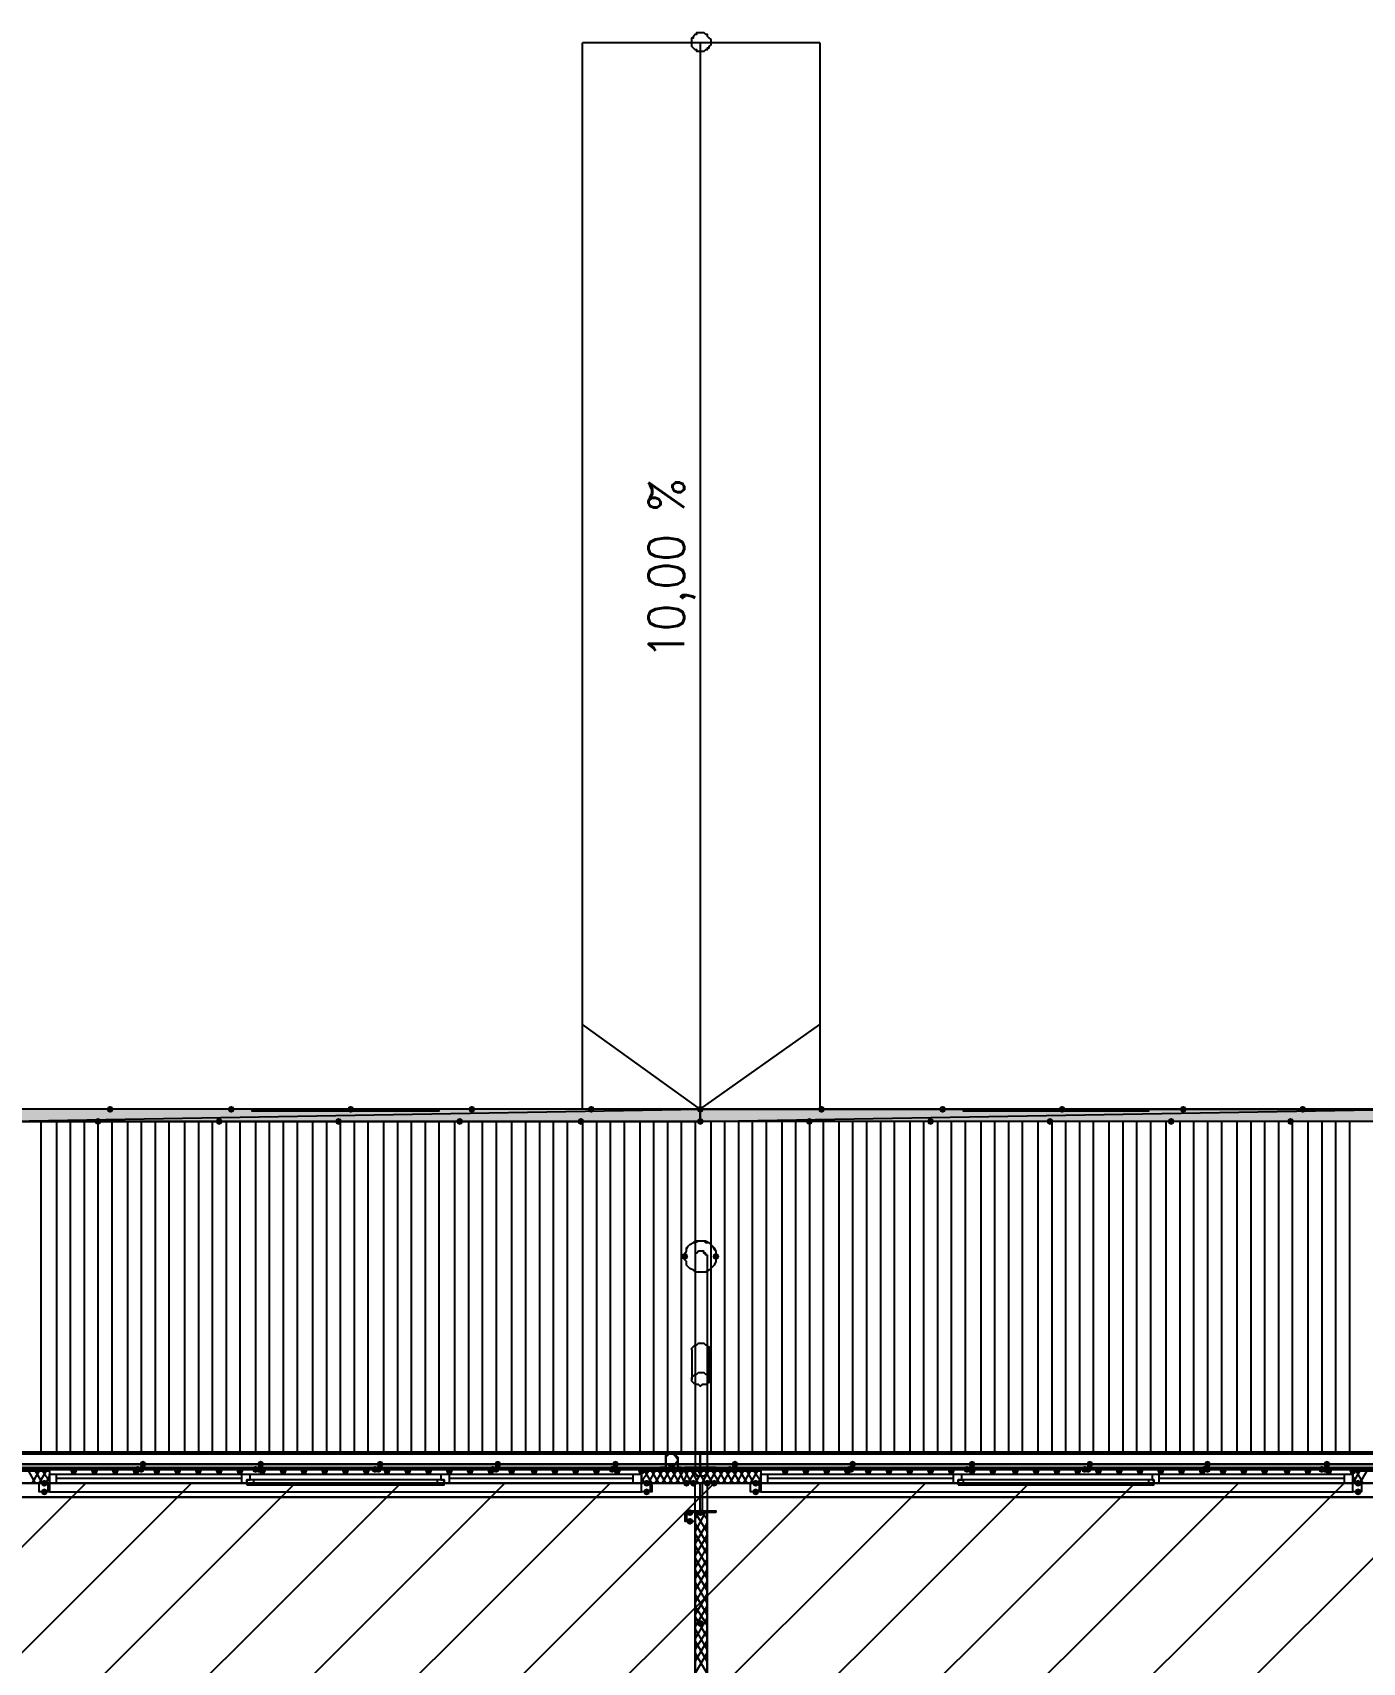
# Model space of a CAD drawing. Header units: millimetres. Extents: x 0 to 420, y 0 to 297.
# Drawn here: x 173.32 to 205.85, y 232.22 to 272.08 of the extents above; entities that cross this region are included whole.
import ezdxf

# ---------------------------------------------------------------- set-up
doc = ezdxf.new("R2010")
doc.units = ezdxf.units.MM
doc.layers.get('0').update_dxf_attribs({"linetype": 'CONTINUOUS'})
doc.styles.get("Standard").update_dxf_attribs({"font": 'STANDARD'})

msp = doc.modelspace()

# ---------------------------------------------------------------- hatches: boundary and pattern name
at = {"true_color": 0x000007}
h = msp.add_hatch(color=0, dxfattribs=at)
h.paths.add_polyline_path([(189.653333, 245.448667), (172.296667, 245.448667), (189.653333, 245.745)], flags=0)
h.paths.add_polyline_path([(172.296667, 245.448667), (189.653333, 245.745), (172.296667, 245.745)], flags=0)
at = {"true_color": 0x0000fe}
for points in [[(175.006, 245.448667), (174.981129, 245.388871), (174.921333, 245.364), (174.861538, 245.388871), (174.836667, 245.448667), (174.861537, 245.508462), (174.921333, 245.533333), (174.981129, 245.508463)], [(175.302333, 245.745), (175.277462, 245.685204), (175.217667, 245.660333), (175.157871, 245.685204), (175.133, 245.745), (175.157871, 245.804796), (175.217667, 245.829667), (175.277462, 245.804796)], [(177.969333, 245.448667), (177.944462, 245.388871), (177.884667, 245.364), (177.824871, 245.388871), (177.8, 245.448667), (177.824871, 245.508462), (177.884667, 245.533333), (177.944462, 245.508463)], [(178.265667, 245.745), (178.240796, 245.685204), (178.181, 245.660333), (178.121204, 245.685204), (178.096333, 245.745), (178.121204, 245.804796), (178.181, 245.829667), (178.240796, 245.804796)], [(180.890333, 245.448667), (180.865462, 245.388871), (180.805667, 245.364), (180.745871, 245.388871), (180.721, 245.448667), (180.745871, 245.508462), (180.805667, 245.533333), (180.865462, 245.508463)], [(181.186667, 245.745), (181.161796, 245.685204), (181.102, 245.660333), (181.042204, 245.685204), (181.017333, 245.745), (181.042204, 245.804796), (181.102, 245.829667), (181.161796, 245.804796)], [(183.853667, 245.448667), (183.828796, 245.388871), (183.769, 245.364), (183.709204, 245.388871), (183.684333, 245.448667), (183.709204, 245.508462), (183.769, 245.533333), (183.828796, 245.508463)], [(184.15, 245.745), (184.125129, 245.685204), (184.065333, 245.660333), (184.005538, 245.685204), (183.980667, 245.745), (184.005537, 245.804796), (184.065333, 245.829667), (184.125129, 245.804796)], [(186.817, 245.448667), (186.792129, 245.388871), (186.732333, 245.364), (186.672537, 245.388871), (186.647667, 245.448667), (186.672537, 245.508462), (186.732333, 245.533333), (186.792129, 245.508463)], [(187.071, 245.745), (187.046129, 245.685204), (186.986333, 245.660333), (186.926538, 245.685204), (186.901667, 245.745), (186.926537, 245.804796), (186.986333, 245.829667), (187.046129, 245.804796)], [(189.738, 245.745), (189.713129, 245.685204), (189.653333, 245.660333), (189.593538, 245.685204), (189.568667, 245.745), (189.593537, 245.804796), (189.653333, 245.829667), (189.713129, 245.804796)], [(189.738, 245.745), (189.713129, 245.685204), (189.653333, 245.660333), (189.593538, 245.685204), (189.568667, 245.745), (189.593537, 245.804796), (189.653333, 245.829667), (189.713129, 245.804796)], [(189.738, 245.448667), (189.713129, 245.388871), (189.653333, 245.364), (189.593538, 245.388871), (189.568667, 245.448667), (189.593537, 245.508462), (189.653333, 245.533333), (189.713129, 245.508463)], [(192.405, 245.448667), (192.380129, 245.388871), (192.320333, 245.364), (192.260538, 245.388871), (192.235667, 245.448667), (192.260537, 245.508462), (192.320333, 245.533333), (192.380129, 245.508463)], [(192.701333, 245.745), (192.676462, 245.685204), (192.616667, 245.660333), (192.556871, 245.685204), (192.532, 245.745), (192.556871, 245.804796), (192.616667, 245.829667), (192.676462, 245.804796)], [(195.368333, 245.448667), (195.343462, 245.388871), (195.283667, 245.364), (195.223871, 245.388871), (195.199, 245.448667), (195.223871, 245.508462), (195.283667, 245.533333), (195.343462, 245.508463)], [(195.664667, 245.745), (195.639796, 245.685204), (195.58, 245.660333), (195.520204, 245.685204), (195.495333, 245.745), (195.520204, 245.804796), (195.58, 245.829667), (195.639796, 245.804796)], [(198.289333, 245.448667), (198.264463, 245.388871), (198.204667, 245.364), (198.144871, 245.388871), (198.12, 245.448667), (198.144871, 245.508462), (198.204667, 245.533333), (198.264462, 245.508463)], [(198.585667, 245.745), (198.560796, 245.685204), (198.501, 245.660333), (198.441204, 245.685204), (198.416333, 245.745), (198.441204, 245.804796), (198.501, 245.829667), (198.560796, 245.804796)], [(201.252667, 245.448667), (201.227796, 245.388871), (201.168, 245.364), (201.108204, 245.388871), (201.083333, 245.448667), (201.108204, 245.508462), (201.168, 245.533333), (201.227796, 245.508463)], [(201.549, 245.745), (201.524129, 245.685204), (201.464333, 245.660333), (201.404538, 245.685204), (201.379667, 245.745), (201.404537, 245.804796), (201.464333, 245.829667), (201.524129, 245.804796)], [(204.173667, 245.448667), (204.148796, 245.388871), (204.089, 245.364), (204.029204, 245.388871), (204.004333, 245.448667), (204.029204, 245.508462), (204.089, 245.533333), (204.148796, 245.508463)], [(204.47, 245.745), (204.445129, 245.685204), (204.385333, 245.660333), (204.325538, 245.685204), (204.300667, 245.745), (204.325537, 245.804796), (204.385333, 245.829667), (204.445129, 245.804796)], [(176.106667, 237.066667), (176.081796, 237.006871), (176.022, 236.982), (175.962204, 237.006871), (175.937333, 237.066667), (175.962204, 237.126462), (176.022, 237.151333), (176.081796, 237.126463)], [(178.985333, 237.066667), (178.960462, 237.006871), (178.900667, 236.982), (178.840871, 237.006871), (178.816, 237.066667), (178.840871, 237.126462), (178.900667, 237.151333), (178.960462, 237.126463)], [(181.906333, 237.066667), (181.881463, 237.006871), (181.821667, 236.982), (181.761871, 237.006871), (181.737, 237.066667), (181.761871, 237.126462), (181.821667, 237.151333), (181.881462, 237.126463)], [(184.785, 237.066667), (184.760129, 237.006871), (184.700333, 236.982), (184.640537, 237.006871), (184.615667, 237.066667), (184.640537, 237.126462), (184.700333, 237.151333), (184.760129, 237.126463)], [(187.663667, 237.066667), (187.638796, 237.006871), (187.579, 236.982), (187.519204, 237.006871), (187.494333, 237.066667), (187.519204, 237.126462), (187.579, 237.151333), (187.638796, 237.126463)], [(190.584667, 237.066667), (190.559796, 237.006871), (190.5, 236.982), (190.440204, 237.006871), (190.415333, 237.066667), (190.440204, 237.126462), (190.5, 237.151333), (190.559796, 237.126463)], [(193.463333, 237.066667), (193.438462, 237.006871), (193.378667, 236.982), (193.318871, 237.006871), (193.294, 237.066667), (193.318871, 237.126462), (193.378667, 237.151333), (193.438462, 237.126463)], [(196.384333, 237.066667), (196.359463, 237.006871), (196.299667, 236.982), (196.239871, 237.006871), (196.215, 237.066667), (196.239871, 237.126462), (196.299667, 237.151333), (196.359462, 237.126463)], [(199.263, 237.066667), (199.238129, 237.006871), (199.178333, 236.982), (199.118538, 237.006871), (199.093667, 237.066667), (199.118537, 237.126462), (199.178333, 237.151333), (199.238129, 237.126463)], [(202.141667, 237.066667), (202.116796, 237.006871), (202.057, 236.982), (201.997204, 237.006871), (201.972333, 237.066667), (201.997204, 237.126462), (202.057, 237.151333), (202.116796, 237.126463)], [(205.062667, 237.066667), (205.037796, 237.006871), (204.978, 236.982), (204.918204, 237.006871), (204.893333, 237.066667), (204.918204, 237.126462), (204.978, 237.151333), (205.037796, 237.126463)], [(175.979667, 236.939667), (175.954796, 236.879871), (175.895, 236.855), (175.835204, 236.879871), (175.810333, 236.939667), (175.835204, 236.999462), (175.895, 237.024333), (175.954796, 236.999463)], [(176.064333, 236.939667), (176.039463, 236.879871), (175.979667, 236.855), (175.919871, 236.879871), (175.895, 236.939667), (175.919871, 236.999462), (175.979667, 237.024333), (176.039462, 236.999463)], [(176.064333, 236.939667), (176.039463, 236.879871), (175.979667, 236.855), (175.919871, 236.879871), (175.895, 236.939667), (175.919871, 236.999462), (175.979667, 237.024333), (176.039462, 236.999463)], [(178.858333, 236.939667), (178.833463, 236.879871), (178.773667, 236.855), (178.713871, 236.879871), (178.689, 236.939667), (178.713871, 236.999462), (178.773667, 237.024333), (178.833462, 236.999463)], [(178.943, 236.939667), (178.918129, 236.879871), (178.858333, 236.855), (178.798538, 236.879871), (178.773667, 236.939667), (178.798537, 236.999462), (178.858333, 237.024333), (178.918129, 236.999463)], [(178.943, 236.939667), (178.918129, 236.879871), (178.858333, 236.855), (178.798538, 236.879871), (178.773667, 236.939667), (178.798537, 236.999462), (178.858333, 237.024333), (178.918129, 236.999463)], [(181.779333, 236.939667), (181.754462, 236.879871), (181.694667, 236.855), (181.634871, 236.879871), (181.61, 236.939667), (181.634871, 236.999462), (181.694667, 237.024333), (181.754462, 236.999463)], [(181.864, 236.939667), (181.839129, 236.879871), (181.779333, 236.855), (181.719538, 236.879871), (181.694667, 236.939667), (181.719537, 236.999462), (181.779333, 237.024333), (181.839129, 236.999463)], [(181.864, 236.939667), (181.839129, 236.879871), (181.779333, 236.855), (181.719538, 236.879871), (181.694667, 236.939667), (181.719537, 236.999462), (181.779333, 237.024333), (181.839129, 236.999463)], [(184.658, 236.939667), (184.633129, 236.879871), (184.573333, 236.855), (184.513537, 236.879871), (184.488667, 236.939667), (184.513537, 236.999462), (184.573333, 237.024333), (184.633129, 236.999463)], [(184.742667, 236.939667), (184.717796, 236.879871), (184.658, 236.855), (184.598204, 236.879871), (184.573333, 236.939667), (184.598204, 236.999462), (184.658, 237.024333), (184.717796, 236.999463)], [(184.742667, 236.939667), (184.717796, 236.879871), (184.658, 236.855), (184.598204, 236.879871), (184.573333, 236.939667), (184.598204, 236.999462), (184.658, 237.024333), (184.717796, 236.999463)], [(187.579, 236.939667), (187.554129, 236.879871), (187.494333, 236.855), (187.434538, 236.879871), (187.409667, 236.939667), (187.434537, 236.999462), (187.494333, 237.024333), (187.554129, 236.999463)], [(187.663667, 236.939667), (187.638796, 236.879871), (187.579, 236.855), (187.519204, 236.879871), (187.494333, 236.939667), (187.519204, 236.999462), (187.579, 237.024333), (187.638796, 236.999463)], [(187.663667, 236.939667), (187.638796, 236.879871), (187.579, 236.855), (187.519204, 236.879871), (187.494333, 236.939667), (187.519204, 236.999462), (187.579, 237.024333), (187.638796, 236.999463)], [(190.457667, 236.939667), (190.432796, 236.879871), (190.373, 236.855), (190.313204, 236.879871), (190.288333, 236.939667), (190.313204, 236.999462), (190.373, 237.024333), (190.432796, 236.999463)], [(190.542333, 236.939667), (190.517462, 236.879871), (190.457667, 236.855), (190.397871, 236.879871), (190.373, 236.939667), (190.397871, 236.999462), (190.457667, 237.024333), (190.517462, 236.999463)], [(190.542333, 236.939667), (190.517462, 236.879871), (190.457667, 236.855), (190.397871, 236.879871), (190.373, 236.939667), (190.397871, 236.999462), (190.457667, 237.024333), (190.517462, 236.999463)], [(193.378667, 236.939667), (193.353796, 236.879871), (193.294, 236.855), (193.234204, 236.879871), (193.209333, 236.939667), (193.234204, 236.999462), (193.294, 237.024333), (193.353796, 236.999463)], [(193.421, 236.939667), (193.396129, 236.879871), (193.336333, 236.855), (193.276538, 236.879871), (193.251667, 236.939667), (193.276537, 236.999462), (193.336333, 237.024333), (193.396129, 236.999463)], [(193.421, 236.939667), (193.396129, 236.879871), (193.336333, 236.855), (193.276538, 236.879871), (193.251667, 236.939667), (193.276537, 236.999462), (193.336333, 237.024333), (193.396129, 236.999463)], [(196.257333, 236.939667), (196.232463, 236.879871), (196.172667, 236.855), (196.112871, 236.879871), (196.088, 236.939667), (196.112871, 236.999462), (196.172667, 237.024333), (196.232462, 236.999463)], [(196.342, 236.939667), (196.317129, 236.879871), (196.257333, 236.855), (196.197538, 236.879871), (196.172667, 236.939667), (196.197537, 236.999462), (196.257333, 237.024333), (196.317129, 236.999463)], [(196.342, 236.939667), (196.317129, 236.879871), (196.257333, 236.855), (196.197538, 236.879871), (196.172667, 236.939667), (196.197537, 236.999462), (196.257333, 237.024333), (196.317129, 236.999463)], [(199.136, 236.939667), (199.111129, 236.879871), (199.051333, 236.855), (198.991538, 236.879871), (198.966667, 236.939667), (198.991537, 236.999462), (199.051333, 237.024333), (199.111129, 236.999463)], [(199.220667, 236.939667), (199.195796, 236.879871), (199.136, 236.855), (199.076204, 236.879871), (199.051333, 236.939667), (199.076204, 236.999462), (199.136, 237.024333), (199.195796, 236.999463)], [(199.220667, 236.939667), (199.195796, 236.879871), (199.136, 236.855), (199.076204, 236.879871), (199.051333, 236.939667), (199.076204, 236.999462), (199.136, 237.024333), (199.195796, 236.999463)], [(202.057, 236.939667), (202.032129, 236.879871), (201.972333, 236.855), (201.912537, 236.879871), (201.887667, 236.939667), (201.912537, 236.999462), (201.972333, 237.024333), (202.032129, 236.999463)], [(202.141667, 236.939667), (202.116796, 236.879871), (202.057, 236.855), (201.997204, 236.879871), (201.972333, 236.939667), (201.997204, 236.999462), (202.057, 237.024333), (202.116796, 236.999463)], [(202.141667, 236.939667), (202.116796, 236.879871), (202.057, 236.855), (201.997204, 236.879871), (201.972333, 236.939667), (201.997204, 236.999462), (202.057, 237.024333), (202.116796, 236.999463)], [(204.935667, 236.939667), (204.910796, 236.879871), (204.851, 236.855), (204.791204, 236.879871), (204.766333, 236.939667), (204.791204, 236.999462), (204.851, 237.024333), (204.910796, 236.999463)], [(205.020333, 236.939667), (204.995462, 236.879871), (204.935667, 236.855), (204.875871, 236.879871), (204.851, 236.939667), (204.875871, 236.999462), (204.935667, 237.024333), (204.995462, 236.999463)], [(205.020333, 236.939667), (204.995462, 236.879871), (204.935667, 236.855), (204.875871, 236.879871), (204.851, 236.939667), (204.875871, 236.999462), (204.935667, 237.024333), (204.995462, 236.999463)]]:
    msp.add_hatch(color=0, dxfattribs=at).paths.add_polyline_path(points, flags=0)
at = {"true_color": 0x000007}
h = msp.add_hatch(color=0, dxfattribs=at)
h.paths.add_polyline_path([(207.052333, 245.448667), (189.653333, 245.448667), (207.052333, 245.745)], flags=0)
h.paths.add_polyline_path([(189.653333, 245.448667), (207.052333, 245.745), (189.653333, 245.745)], flags=0)
for points in [[(189.357, 242.146667), (189.332129, 242.086871), (189.272333, 242.062), (189.212538, 242.086871), (189.187667, 242.146667), (189.212537, 242.206462), (189.272333, 242.231333), (189.332129, 242.206463)], [(190.119, 242.146667), (190.094129, 242.086871), (190.034333, 242.062), (189.974538, 242.086871), (189.949667, 242.146667), (189.974537, 242.206462), (190.034333, 242.231333), (190.094129, 242.206463)], [(174.413333, 236.897333), (174.388463, 236.837537), (174.328667, 236.812667), (174.268871, 236.837537), (174.244, 236.897333), (174.268871, 236.957129), (174.328667, 236.982), (174.388462, 236.957129)], [(174.921333, 236.897333), (174.896462, 236.837537), (174.836667, 236.812667), (174.776871, 236.837537), (174.752, 236.897333), (174.776871, 236.957129), (174.836667, 236.982), (174.896462, 236.957129)], [(175.429333, 236.897333), (175.404462, 236.837537), (175.344667, 236.812667), (175.284871, 236.837537), (175.26, 236.897333), (175.284871, 236.957129), (175.344667, 236.982), (175.404462, 236.957129)], [(175.937333, 236.897333), (175.912463, 236.837537), (175.852667, 236.812667), (175.792871, 236.837537), (175.768, 236.897333), (175.792871, 236.957129), (175.852667, 236.982), (175.912462, 236.957129)], [(176.445333, 236.897333), (176.420462, 236.837537), (176.360667, 236.812667), (176.300871, 236.837537), (176.276, 236.897333), (176.300871, 236.957129), (176.360667, 236.982), (176.420462, 236.957129)], [(176.953333, 236.897333), (176.928462, 236.837537), (176.868667, 236.812667), (176.808871, 236.837537), (176.784, 236.897333), (176.808871, 236.957129), (176.868667, 236.982), (176.928462, 236.957129)], [(177.461333, 236.897333), (177.436462, 236.837537), (177.376667, 236.812667), (177.316871, 236.837537), (177.292, 236.897333), (177.316871, 236.957129), (177.376667, 236.982), (177.436462, 236.957129)], [(177.969333, 236.897333), (177.944462, 236.837537), (177.884667, 236.812667), (177.824871, 236.837537), (177.8, 236.897333), (177.824871, 236.957129), (177.884667, 236.982), (177.944462, 236.957129)], [(178.477333, 236.897333), (178.452463, 236.837537), (178.392667, 236.812667), (178.332871, 236.837537), (178.308, 236.897333), (178.332871, 236.957129), (178.392667, 236.982), (178.452462, 236.957129)], [(179.027667, 236.897333), (179.002796, 236.837537), (178.943, 236.812667), (178.883204, 236.837537), (178.858333, 236.897333), (178.883204, 236.957129), (178.943, 236.982), (179.002796, 236.957129)], [(179.535667, 236.897333), (179.510796, 236.837537), (179.451, 236.812667), (179.391204, 236.837537), (179.366333, 236.897333), (179.391204, 236.957129), (179.451, 236.982), (179.510796, 236.957129)], [(180.043667, 236.897333), (180.018796, 236.837537), (179.959, 236.812667), (179.899204, 236.837537), (179.874333, 236.897333), (179.899204, 236.957129), (179.959, 236.982), (180.018796, 236.957129)], [(180.551667, 236.897333), (180.526796, 236.837537), (180.467, 236.812667), (180.407204, 236.837537), (180.382333, 236.897333), (180.407204, 236.957129), (180.467, 236.982), (180.526796, 236.957129)], [(181.059667, 236.897333), (181.034796, 236.837537), (180.975, 236.812667), (180.915204, 236.837537), (180.890333, 236.897333), (180.915204, 236.957129), (180.975, 236.982), (181.034796, 236.957129)], [(181.567667, 236.897333), (181.542796, 236.837537), (181.483, 236.812667), (181.423204, 236.837537), (181.398333, 236.897333), (181.423204, 236.957129), (181.483, 236.982), (181.542796, 236.957129)], [(182.075667, 236.897333), (182.050796, 236.837537), (181.991, 236.812667), (181.931204, 236.837537), (181.906333, 236.897333), (181.931204, 236.957129), (181.991, 236.982), (182.050796, 236.957129)], [(182.583667, 236.897333), (182.558796, 236.837537), (182.499, 236.812667), (182.439204, 236.837537), (182.414333, 236.897333), (182.439204, 236.957129), (182.499, 236.982), (182.558796, 236.957129)], [(183.091667, 236.897333), (183.066796, 236.837537), (183.007, 236.812667), (182.947204, 236.837537), (182.922333, 236.897333), (182.947204, 236.957129), (183.007, 236.982), (183.066796, 236.957129)], [(183.599667, 236.897333), (183.574796, 236.837537), (183.515, 236.812667), (183.455204, 236.837537), (183.430333, 236.897333), (183.455204, 236.957129), (183.515, 236.982), (183.574796, 236.957129)], [(184.107667, 236.897333), (184.082796, 236.837537), (184.023, 236.812667), (183.963204, 236.837537), (183.938333, 236.897333), (183.963204, 236.957129), (184.023, 236.982), (184.082796, 236.957129)], [(184.615667, 236.897333), (184.590796, 236.837537), (184.531, 236.812667), (184.471204, 236.837537), (184.446333, 236.897333), (184.471204, 236.957129), (184.531, 236.982), (184.590796, 236.957129)], [(185.123667, 236.897333), (185.098796, 236.837537), (185.039, 236.812667), (184.979204, 236.837537), (184.954333, 236.897333), (184.979204, 236.957129), (185.039, 236.982), (185.098796, 236.957129)], [(185.674, 236.897333), (185.649129, 236.837537), (185.589333, 236.812667), (185.529538, 236.837537), (185.504667, 236.897333), (185.529537, 236.957129), (185.589333, 236.982), (185.649129, 236.957129)], [(186.182, 236.897333), (186.157129, 236.837537), (186.097333, 236.812667), (186.037537, 236.837537), (186.012667, 236.897333), (186.037537, 236.957129), (186.097333, 236.982), (186.157129, 236.957129)], [(186.69, 236.897333), (186.665129, 236.837537), (186.605333, 236.812667), (186.545538, 236.837537), (186.520667, 236.897333), (186.545537, 236.957129), (186.605333, 236.982), (186.665129, 236.957129)], [(187.198, 236.897333), (187.173129, 236.837537), (187.113333, 236.812667), (187.053538, 236.837537), (187.028667, 236.897333), (187.053537, 236.957129), (187.113333, 236.982), (187.173129, 236.957129)], [(187.706, 236.897333), (187.681129, 236.837537), (187.621333, 236.812667), (187.561538, 236.837537), (187.536667, 236.897333), (187.561537, 236.957129), (187.621333, 236.982), (187.681129, 236.957129)], [(188.298667, 236.897333), (188.273796, 236.837537), (188.214, 236.812667), (188.154204, 236.837537), (188.129333, 236.897333), (188.154204, 236.957129), (188.214, 236.982), (188.273796, 236.957129)], [(191.812333, 236.897333), (191.787463, 236.837537), (191.727667, 236.812667), (191.667871, 236.837537), (191.643, 236.897333), (191.667871, 236.957129), (191.727667, 236.982), (191.787462, 236.957129)], [(192.320333, 236.897333), (192.295462, 236.837537), (192.235667, 236.812667), (192.175871, 236.837537), (192.151, 236.897333), (192.175871, 236.957129), (192.235667, 236.982), (192.295462, 236.957129)], [(192.828333, 236.897333), (192.803462, 236.837537), (192.743667, 236.812667), (192.683871, 236.837537), (192.659, 236.897333), (192.683871, 236.957129), (192.743667, 236.982), (192.803462, 236.957129)], [(193.336333, 236.897333), (193.311462, 236.837537), (193.251667, 236.812667), (193.191871, 236.837537), (193.167, 236.897333), (193.191871, 236.957129), (193.251667, 236.982), (193.311462, 236.957129)], [(193.844333, 236.897333), (193.819462, 236.837537), (193.759667, 236.812667), (193.699871, 236.837537), (193.675, 236.897333), (193.699871, 236.957129), (193.759667, 236.982), (193.819462, 236.957129)], [(194.352333, 236.897333), (194.327462, 236.837537), (194.267667, 236.812667), (194.207871, 236.837537), (194.183, 236.897333), (194.207871, 236.957129), (194.267667, 236.982), (194.327462, 236.957129)], [(194.860333, 236.897333), (194.835462, 236.837537), (194.775667, 236.812667), (194.715871, 236.837537), (194.691, 236.897333), (194.715871, 236.957129), (194.775667, 236.982), (194.835462, 236.957129)], [(195.368333, 236.897333), (195.343462, 236.837537), (195.283667, 236.812667), (195.223871, 236.837537), (195.199, 236.897333), (195.223871, 236.957129), (195.283667, 236.982), (195.343462, 236.957129)], [(195.876333, 236.897333), (195.851462, 236.837537), (195.791667, 236.812667), (195.731871, 236.837537), (195.707, 236.897333), (195.731871, 236.957129), (195.791667, 236.982), (195.851462, 236.957129)], [(196.384333, 236.897333), (196.359463, 236.837537), (196.299667, 236.812667), (196.239871, 236.837537), (196.215, 236.897333), (196.239871, 236.957129), (196.299667, 236.982), (196.359462, 236.957129)], [(196.892333, 236.897333), (196.867462, 236.837537), (196.807667, 236.812667), (196.747871, 236.837537), (196.723, 236.897333), (196.747871, 236.957129), (196.807667, 236.982), (196.867462, 236.957129)], [(197.442667, 236.897333), (197.417796, 236.837537), (197.358, 236.812667), (197.298204, 236.837537), (197.273333, 236.897333), (197.298204, 236.957129), (197.358, 236.982), (197.417796, 236.957129)], [(197.950667, 236.897333), (197.925796, 236.837537), (197.866, 236.812667), (197.806204, 236.837537), (197.781333, 236.897333), (197.806204, 236.957129), (197.866, 236.982), (197.925796, 236.957129)], [(198.458667, 236.897333), (198.433796, 236.837537), (198.374, 236.812667), (198.314204, 236.837537), (198.289333, 236.897333), (198.314204, 236.957129), (198.374, 236.982), (198.433796, 236.957129)], [(198.966667, 236.897333), (198.941796, 236.837537), (198.882, 236.812667), (198.822204, 236.837537), (198.797333, 236.897333), (198.822204, 236.957129), (198.882, 236.982), (198.941796, 236.957129)], [(199.474667, 236.897333), (199.449796, 236.837537), (199.39, 236.812667), (199.330204, 236.837537), (199.305333, 236.897333), (199.330204, 236.957129), (199.39, 236.982), (199.449796, 236.957129)], [(199.982667, 236.897333), (199.957796, 236.837537), (199.898, 236.812667), (199.838204, 236.837537), (199.813333, 236.897333), (199.838204, 236.957129), (199.898, 236.982), (199.957796, 236.957129)], [(200.490667, 236.897333), (200.465796, 236.837537), (200.406, 236.812667), (200.346204, 236.837537), (200.321333, 236.897333), (200.346204, 236.957129), (200.406, 236.982), (200.465796, 236.957129)], [(200.998667, 236.897333), (200.973796, 236.837537), (200.914, 236.812667), (200.854204, 236.837537), (200.829333, 236.897333), (200.854204, 236.957129), (200.914, 236.982), (200.973796, 236.957129)], [(201.506667, 236.897333), (201.481796, 236.837537), (201.422, 236.812667), (201.362204, 236.837537), (201.337333, 236.897333), (201.362204, 236.957129), (201.422, 236.982), (201.481796, 236.957129)], [(202.014667, 236.897333), (201.989796, 236.837537), (201.93, 236.812667), (201.870204, 236.837537), (201.845333, 236.897333), (201.870204, 236.957129), (201.93, 236.982), (201.989796, 236.957129)], [(202.522667, 236.897333), (202.497796, 236.837537), (202.438, 236.812667), (202.378204, 236.837537), (202.353333, 236.897333), (202.378204, 236.957129), (202.438, 236.982), (202.497796, 236.957129)], [(203.030667, 236.897333), (203.005796, 236.837537), (202.946, 236.812667), (202.886204, 236.837537), (202.861333, 236.897333), (202.886204, 236.957129), (202.946, 236.982), (203.005796, 236.957129)], [(203.538667, 236.897333), (203.513796, 236.837537), (203.454, 236.812667), (203.394204, 236.837537), (203.369333, 236.897333), (203.394204, 236.957129), (203.454, 236.982), (203.513796, 236.957129)], [(204.089, 236.897333), (204.064129, 236.837537), (204.004333, 236.812667), (203.944538, 236.837537), (203.919667, 236.897333), (203.944537, 236.957129), (204.004333, 236.982), (204.064129, 236.957129)], [(204.597, 236.897333), (204.572129, 236.837537), (204.512333, 236.812667), (204.452538, 236.837537), (204.427667, 236.897333), (204.452537, 236.957129), (204.512333, 236.982), (204.572129, 236.957129)], [(205.105, 236.897333), (205.080129, 236.837537), (205.020333, 236.812667), (204.960538, 236.837537), (204.935667, 236.897333), (204.960537, 236.957129), (205.020333, 236.982), (205.080129, 236.957129)], [(205.697667, 236.897333), (205.672796, 236.837537), (205.613, 236.812667), (205.553204, 236.837537), (205.528333, 236.897333), (205.553204, 236.957129), (205.613, 236.982), (205.672796, 236.957129)], [(205.697667, 236.897333), (205.672796, 236.837537), (205.613, 236.812667), (205.553204, 236.837537), (205.528333, 236.897333), (205.553204, 236.957129), (205.613, 236.982), (205.672796, 236.957129)], [(173.693667, 236.601), (173.668796, 236.541204), (173.609, 236.516333), (173.549204, 236.541204), (173.524333, 236.601), (173.549204, 236.660796), (173.609, 236.685667), (173.668796, 236.660796)], [(173.693667, 236.389333), (173.668796, 236.329537), (173.609, 236.304667), (173.549204, 236.329537), (173.524333, 236.389333), (173.549204, 236.449129), (173.609, 236.474), (173.668796, 236.449129)], [(188.425667, 236.601), (188.400796, 236.541204), (188.341, 236.516333), (188.281204, 236.541204), (188.256333, 236.601), (188.281204, 236.660796), (188.341, 236.685667), (188.400796, 236.660796)], [(188.425667, 236.389333), (188.400796, 236.329537), (188.341, 236.304667), (188.281204, 236.329537), (188.256333, 236.389333), (188.281204, 236.449129), (188.341, 236.474), (188.400796, 236.449129)], [(189.399333, 236.601), (189.374462, 236.541204), (189.314667, 236.516333), (189.254871, 236.541204), (189.23, 236.601), (189.254871, 236.660796), (189.314667, 236.685667), (189.374462, 236.660796)], [(189.568667, 236.601), (189.543796, 236.541204), (189.484, 236.516333), (189.424204, 236.541204), (189.399333, 236.601), (189.424204, 236.660796), (189.484, 236.685667), (189.543796, 236.660796)], [(189.907333, 236.601), (189.882462, 236.541204), (189.822667, 236.516333), (189.762871, 236.541204), (189.738, 236.601), (189.762871, 236.660796), (189.822667, 236.685667), (189.882462, 236.660796)], [(190.076667, 236.601), (190.051796, 236.541204), (189.992, 236.516333), (189.932204, 236.541204), (189.907333, 236.601), (189.932204, 236.660796), (189.992, 236.685667), (190.051796, 236.660796)], [(191.092667, 236.601), (191.067796, 236.541204), (191.008, 236.516333), (190.948204, 236.541204), (190.923333, 236.601), (190.948204, 236.660796), (191.008, 236.685667), (191.067796, 236.660796)], [(191.092667, 236.389333), (191.067796, 236.329537), (191.008, 236.304667), (190.948204, 236.329537), (190.923333, 236.389333), (190.948204, 236.449129), (191.008, 236.474), (191.067796, 236.449129)], [(205.824667, 236.601), (205.799796, 236.541204), (205.74, 236.516333), (205.680204, 236.541204), (205.655333, 236.601), (205.680204, 236.660796), (205.74, 236.685667), (205.799796, 236.660796)], [(205.824667, 236.389333), (205.799796, 236.329537), (205.74, 236.304667), (205.680204, 236.329537), (205.655333, 236.389333), (205.680204, 236.449129), (205.74, 236.474), (205.799796, 236.449129)], [(189.484, 235.881333), (189.459129, 235.821537), (189.399333, 235.796667), (189.339538, 235.821537), (189.314667, 235.881333), (189.339537, 235.941129), (189.399333, 235.966), (189.459129, 235.941129)], [(189.738, 235.881333), (189.713129, 235.821537), (189.653333, 235.796667), (189.593538, 235.821537), (189.568667, 235.881333), (189.593537, 235.941129), (189.653333, 235.966), (189.713129, 235.941129)], [(189.484, 235.669667), (189.459129, 235.609871), (189.399333, 235.585), (189.339538, 235.609871), (189.314667, 235.669667), (189.339537, 235.729462), (189.399333, 235.754333), (189.459129, 235.729463)], [(189.738, 233.172), (189.713129, 233.112204), (189.653333, 233.087333), (189.593538, 233.112204), (189.568667, 233.172), (189.593537, 233.231796), (189.653333, 233.256667), (189.713129, 233.231796)]]:
    msp.add_hatch(color=0, dxfattribs=at).paths.add_polyline_path(points, flags=0)
h = msp.add_hatch(color=0, dxfattribs=at)
h.paths.add_polyline_path([(119.507, 237.066667), (381.550333, 237.066667), (119.507, 236.939667)], flags=0)
h.paths.add_polyline_path([(381.550333, 237.066667), (119.507, 236.939667), (381.550333, 236.939667)], flags=0)

# ---------------------------------------------------------------- linework, layer by layer
at = {"color": 0, "true_color": 0x000007}
for points in [[(189.653333, 271.610667), (189.611, 271.610667), (189.568667, 271.610667), (189.568667, 271.653), (189.526333, 271.653), (189.484, 271.695333), (189.441667, 271.737667), (189.441667, 271.78), (189.441667, 271.822333), (189.441667, 271.864667), (189.441667, 271.907), (189.441667, 271.949333), (189.484, 271.949333), (189.484, 271.991667), (189.526333, 272.034), (189.568667, 272.034), (189.568667, 272.076333), (189.611, 272.076333), (189.653333, 272.076333), (189.695667, 272.076333), (189.738, 272.076333), (189.780333, 272.034), (189.822667, 272.034), (189.822667, 271.991667), (189.865, 271.949333), (189.907333, 271.907), (189.907333, 271.864667), (189.907333, 271.822333), (189.907333, 271.78), (189.865, 271.737667), (189.865, 271.695333), (189.822667, 271.695333), (189.822667, 271.653), (189.780333, 271.653), (189.738, 271.610667), (189.695667, 271.610667)], [(189.653333, 245.448667), (172.296667, 245.448667), (189.653333, 245.745)], [(172.296667, 245.448667), (189.653333, 245.745), (172.296667, 245.745)], [(259.207, 245.745), (259.207, 245.448667), (241.850333, 245.448667), (241.850333, 245.745), (241.850333, 245.448667), (224.451333, 245.448667), (224.451333, 245.745), (224.451333, 245.448667), (207.052333, 245.448667), (207.052333, 245.745), (207.052333, 245.448667), (189.653333, 245.448667), (189.653333, 245.745), (172.296667, 245.745), (172.296667, 245.448667), (189.653333, 245.448667), (189.653333, 245.745), (207.052333, 245.745), (224.451333, 245.745), (241.850333, 245.745)], [(183.261, 245.745), (183.261, 245.702667), (178.689, 245.702667), (178.689, 245.745)], [(207.052333, 245.448667), (189.653333, 245.448667), (207.052333, 245.745)], [(189.653333, 245.448667), (207.052333, 245.745), (189.653333, 245.745)], [(200.617667, 245.745), (200.617667, 245.702667), (196.088, 245.702667), (196.088, 245.745)], [(381.550333, 244.898333), (381.550333, 245.448667), (119.507, 245.448667), (119.507, 244.898333), (119.507, 237.871), (119.507, 237.320667), (381.550333, 237.320667), (381.550333, 237.871)], [(189.738, 241.765667), (189.653333, 241.765667), (189.611, 241.765667), (189.526333, 241.765667), (189.484, 241.808), (189.399333, 241.850333), (189.357, 241.892667), (189.314667, 241.935), (189.314667, 242.019667), (189.272333, 242.062), (189.272333, 242.146667), (189.272333, 242.189), (189.314667, 242.273667), (189.314667, 242.316), (189.357, 242.400667), (189.399333, 242.443), (189.484, 242.485333), (189.526333, 242.485333), (189.611, 242.527667), (189.653333, 242.527667), (189.738, 242.527667), (189.780333, 242.485333), (189.865, 242.485333), (189.907333, 242.443), (189.949667, 242.400667), (189.992, 242.316), (190.034333, 242.273667), (190.034333, 242.189), (190.034333, 242.146667), (190.034333, 242.062), (190.034333, 242.019667), (189.992, 241.935), (189.949667, 241.892667), (189.907333, 241.850333), (189.865, 241.808), (189.780333, 241.765667)], [(189.695667, 239.014), (189.653333, 238.971667), (189.611, 239.014), (189.568667, 239.014), (189.526333, 239.014), (189.484, 239.056333), (189.441667, 239.098667), (189.441667, 239.141), (189.441667, 239.183333), (189.484, 239.225667), (189.526333, 239.268), (189.568667, 239.268), (189.611, 239.310333), (189.653333, 239.310333), (189.695667, 239.310333), (189.738, 239.310333), (189.780333, 239.268), (189.822667, 239.268), (189.822667, 239.225667), (189.865, 239.225667), (189.865, 239.183333), (189.865, 239.141), (189.865, 239.098667), (189.865, 239.056333), (189.822667, 239.056333), (189.822667, 239.014), (189.780333, 239.014), (189.738, 239.014)], [(172.254333, 236.982), (189.653333, 236.982), (189.653333, 237.363), (172.254333, 237.363)], [(189.187667, 236.939667), (189.187667, 236.982), (189.103, 236.982), (189.103, 237.193667), (189.103, 237.236), (189.060667, 237.236), (189.060667, 237.278333), (189.018333, 237.320667), (188.976, 237.320667), (188.933667, 237.320667), (188.891333, 237.320667), (188.849, 237.320667), (188.849, 237.278333), (188.806667, 237.278333), (188.806667, 237.236), (188.806667, 237.193667), (188.806667, 236.982), (188.679667, 236.982), (188.679667, 236.939667), (188.806667, 236.939667), (188.806667, 237.193667), (188.806667, 237.236), (188.806667, 237.278333), (188.849, 237.278333), (188.891333, 237.320667), (188.933667, 237.320667), (188.976, 237.320667), (189.018333, 237.320667), (189.018333, 237.278333), (189.060667, 237.278333), (189.060667, 237.236), (189.103, 237.193667), (189.103, 236.939667), (189.187667, 236.939667), (189.187667, 236.982), (189.103, 236.982), (189.103, 237.193667), (189.103, 237.236), (189.060667, 237.236), (189.060667, 237.278333), (189.018333, 237.320667), (188.976, 237.320667), (188.933667, 237.320667), (188.891333, 237.320667), (188.849, 237.320667), (188.849, 237.278333), (188.806667, 237.278333), (188.806667, 237.236), (188.806667, 237.193667), (188.806667, 236.982), (188.679667, 236.982), (188.679667, 236.939667), (188.806667, 236.939667), (188.806667, 237.193667), (188.806667, 237.236), (188.806667, 237.278333), (188.849, 237.278333), (188.891333, 237.320667), (188.933667, 237.320667), (188.976, 237.320667), (189.018333, 237.320667), (189.018333, 237.278333), (189.060667, 237.278333), (189.060667, 237.236), (189.103, 237.193667), (189.103, 236.939667), (189.187667, 236.939667), (189.103, 236.939667), (189.103, 237.193667), (189.060667, 237.236), (189.060667, 237.278333), (189.018333, 237.278333), (189.018333, 237.320667), (188.976, 237.320667), (188.933667, 237.320667), (188.891333, 237.320667), (188.849, 237.278333), (188.806667, 237.278333), (188.806667, 237.236), (188.806667, 237.193667), (188.806667, 236.939667), (188.679667, 236.939667), (188.679667, 236.982), (188.806667, 236.982), (188.806667, 237.193667), (188.806667, 237.236), (188.806667, 237.278333), (188.849, 237.278333), (188.849, 237.320667), (188.891333, 237.320667), (188.933667, 237.320667), (188.976, 237.320667), (189.018333, 237.320667), (189.060667, 237.278333), (189.060667, 237.236), (189.103, 237.236), (189.103, 237.193667), (189.103, 236.982), (189.187667, 236.982)], [(188.806667, 237.193667), (188.806667, 237.151333), (188.806667, 237.109), (188.806667, 237.066667), (188.849, 237.066667), (188.891333, 237.024333), (188.933667, 237.024333), (188.976, 237.024333), (189.018333, 237.024333), (189.018333, 237.066667), (189.060667, 237.066667), (189.060667, 237.109), (189.103, 237.151333), (189.103, 237.193667), (189.060667, 237.236), (189.060667, 237.278333), (189.018333, 237.278333), (189.018333, 237.320667), (188.976, 237.320667), (188.933667, 237.320667), (188.891333, 237.320667), (188.849, 237.278333), (188.806667, 237.278333), (188.806667, 237.236)], [(189.103, 237.193667), (189.060667, 237.236), (189.060667, 237.278333), (189.018333, 237.278333), (189.018333, 237.320667), (188.976, 237.320667), (188.933667, 237.320667), (188.891333, 237.320667), (188.849, 237.278333), (188.806667, 237.278333), (188.806667, 237.236), (188.806667, 237.193667), (188.806667, 237.151333), (188.806667, 237.109), (188.806667, 237.066667), (188.849, 237.066667), (188.891333, 237.024333), (188.933667, 237.024333), (188.976, 237.024333), (189.018333, 237.024333), (189.018333, 237.066667), (189.060667, 237.066667), (189.060667, 237.109), (189.103, 237.151333)], [(189.653333, 236.982), (207.052333, 236.982), (207.052333, 237.363), (189.653333, 237.363)], [(119.507, 237.066667), (381.550333, 237.066667), (119.507, 236.939667)], [(381.550333, 237.066667), (119.507, 236.939667), (381.550333, 236.939667)], [(119.507, 237.066667), (119.507, 236.939667), (381.550333, 236.939667), (381.550333, 237.066667)], [(173.736, 236.601), (173.736, 236.812667)], [(188.214, 236.601), (188.214, 236.812667)], [(189.695667, 236.770333), (189.653333, 236.770333), (189.611, 236.770333), (189.568667, 236.770333), (189.568667, 236.812667), (189.526333, 236.812667), (189.526333, 236.855), (189.526333, 236.897333), (189.568667, 236.939667), (189.611, 236.939667), (189.653333, 236.982), (189.695667, 236.982), (189.695667, 236.939667), (189.738, 236.939667), (189.780333, 236.939667), (189.780333, 236.897333), (189.822667, 236.897333), (189.822667, 236.855), (189.780333, 236.812667), (189.738, 236.770333)], [(191.135, 236.601), (191.135, 236.812667)], [(205.613, 236.601), (205.613, 236.812667)], [(392.938, 236.601), (258.868333, 236.601), (258.868333, 205.613), (242.189, 205.613), (242.189, 236.601), (108.161667, 236.601), (108.161667, 119.972667), (242.189, 119.972667), (242.189, 150.960667), (258.868333, 150.960667), (258.868333, 119.972667), (392.938, 119.972667)], [(173.482, 236.601), (173.693667, 236.601), (173.693667, 236.389333), (173.482, 236.389333), (173.482, 236.601), (173.736, 236.601), (173.736, 236.389333), (173.482, 236.389333)], [(178.562, 236.558667), (178.731333, 236.558667), (178.731333, 236.685667), (178.562, 236.685667)], [(183.388, 236.685667), (183.218667, 236.685667), (183.218667, 236.558667), (183.388, 236.558667)], [(188.214, 236.601), (188.425667, 236.601), (188.425667, 236.389333), (188.214, 236.389333), (188.214, 236.601), (188.468, 236.601), (188.468, 236.389333), (188.214, 236.389333)], [(190.034333, 235.881333), (189.314667, 235.881333), (189.314667, 235.923667), (189.653333, 235.923667), (189.653333, 236.601), (189.314667, 236.601), (190.034333, 236.601), (189.695667, 236.601), (189.695667, 235.923667), (190.034333, 235.923667)], [(190.881, 236.601), (191.092667, 236.601), (191.092667, 236.389333), (190.881, 236.389333), (190.881, 236.601), (191.135, 236.601), (191.135, 236.389333), (190.881, 236.389333)], [(195.961, 236.558667), (196.088, 236.558667), (196.088, 236.685667), (195.961, 236.685667)], [(200.744667, 236.685667), (200.617667, 236.685667), (200.617667, 236.558667), (200.744667, 236.558667)], [(205.613, 236.601), (205.824667, 236.601), (205.824667, 236.389333), (205.613, 236.389333), (205.613, 236.601), (205.824667, 236.601), (205.824667, 236.389333), (205.613, 236.389333)], [(242.189, 236.262333), (242.189, 205.613), (258.868333, 205.613), (258.868333, 236.262333), (392.557, 236.262333), (392.557, 120.311333), (258.868333, 120.311333), (258.868333, 150.960667), (242.189, 150.960667), (242.189, 120.311333), (108.500333, 120.311333), (108.500333, 236.262333)], [(189.526333, 235.881333), (189.314667, 235.881333), (189.314667, 235.669667), (189.526333, 235.669667), (189.526333, 235.881333), (189.272333, 235.881333), (189.272333, 235.669667), (189.526333, 235.669667)], [(189.822667, 219.244333), (189.822667, 235.881333), (189.526333, 235.881333), (189.526333, 219.244333)]]:
    msp.add_lwpolyline(points, close=True, dxfattribs=at)
for points in [[(192.574333, 271.822333), (186.774667, 271.822333)], [(192.574333, 271.822333), (192.574333, 245.745), (186.774667, 245.745), (186.774667, 271.822333)], [(189.653333, 271.822333), (189.653333, 245.745), (192.574333, 247.819333)], [(189.653333, 245.745), (186.774667, 247.819333)], [(189.653333, 245.745), (172.296667, 245.745)], [(178.689, 245.702667), (178.689, 245.745), (183.261, 245.745)], [(207.052333, 245.745), (189.653333, 245.745)], [(196.088, 245.702667), (196.088, 245.745), (200.617667, 245.745)], [(189.272333, 242.146667), (189.272333, 242.231333), (189.314667, 242.273667), (189.314667, 242.358333), (189.357, 242.400667), (189.399333, 242.443), (189.484, 242.485333), (189.526333, 242.527667), (189.611, 242.527667), (189.653333, 242.527667), (189.738, 242.527667), (189.780333, 242.527667), (189.865, 242.485333), (189.907333, 242.443), (189.949667, 242.400667), (189.992, 242.358333), (190.034333, 242.273667), (190.034333, 242.231333), (190.034333, 242.146667)], [(189.822667, 242.189), (189.780333, 242.189), (189.780333, 242.231333), (189.738, 242.231333), (189.738, 242.273667), (189.695667, 242.273667), (189.653333, 242.273667), (189.611, 242.273667), (189.568667, 242.231333), (189.526333, 242.231333), (189.526333, 242.189)], [(189.526333, 242.189), (189.526333, 236.855)], [(189.822667, 242.189), (189.822667, 236.855)], [(189.441667, 239.860667), (189.441667, 239.903), (189.484, 239.945333), (189.526333, 239.987667), (189.568667, 239.987667), (189.611, 240.03), (189.653333, 240.03), (189.695667, 240.03), (189.738, 240.03), (189.780333, 239.987667), (189.822667, 239.987667), (189.822667, 239.945333), (189.865, 239.945333), (189.865, 239.903), (189.865, 239.860667)], [(189.441667, 239.860667), (189.441667, 239.141)], [(189.865, 239.860667), (189.865, 239.141)], [(119.507, 236.939667), (381.550333, 236.939667), (119.507, 236.939667), (381.550333, 236.939667)], [(119.507, 236.939667), (381.550333, 236.939667)], [(119.507, 236.939667), (381.550333, 236.939667)], [(173.736, 236.897333), (170.815, 236.897333)], [(173.397333, 236.601), (173.228, 236.897333)], [(173.312667, 236.601), (173.482, 236.897333)], [(173.566667, 236.601), (173.397333, 236.897333)], [(173.482, 236.601), (173.651333, 236.897333)], [(173.736, 236.643333), (173.566667, 236.897333)], [(173.651333, 236.601), (173.736, 236.770333)], [(173.736, 236.897333), (173.736, 236.982), (188.214, 236.982), (188.214, 236.897333)], [(173.736, 236.897333), (173.736, 236.812667), (173.736, 236.601)], [(173.736, 236.897333), (173.736, 236.812667)], [(173.736, 236.601), (173.905333, 236.601), (173.905333, 236.812667), (173.736, 236.812667)], [(178.435, 236.812667), (173.905333, 236.812667)], [(178.519667, 236.812667), (178.435, 236.812667), (178.435, 236.601), (178.519667, 236.601)], [(178.519667, 236.601), (178.562, 236.601), (178.562, 236.685667), (178.646667, 236.685667), (178.646667, 236.812667), (178.519667, 236.812667)], [(183.303333, 236.812667), (178.646667, 236.812667)], [(183.388, 236.812667), (183.303333, 236.812667), (183.303333, 236.685667), (183.388, 236.685667), (183.388, 236.601)], [(183.388, 236.601), (183.515, 236.601), (183.515, 236.812667), (183.388, 236.812667)], [(188.002333, 236.812667), (183.515, 236.812667)], [(188.214, 236.812667), (188.002333, 236.812667), (188.002333, 236.601), (188.214, 236.601)], [(188.214, 236.643333), (188.383333, 236.897333)], [(188.214, 236.897333), (188.214, 236.812667), (188.214, 236.601)], [(188.214, 236.897333), (188.214, 236.812667)], [(191.135, 236.897333), (188.214, 236.897333)], [(188.468, 236.601), (188.298667, 236.897333)], [(188.383333, 236.601), (188.552667, 236.897333)], [(188.637333, 236.601), (188.468, 236.897333)], [(188.552667, 236.601), (188.722, 236.897333)], [(188.806667, 236.601), (188.637333, 236.897333)], [(188.722, 236.601), (188.891333, 236.897333)], [(188.976, 236.601), (188.806667, 236.897333)], [(188.891333, 236.601), (189.060667, 236.897333)], [(189.145333, 236.601), (188.976, 236.897333)], [(189.060667, 236.601), (189.23, 236.897333)], [(189.272333, 236.601), (189.145333, 236.897333)], [(189.23, 236.601), (189.357, 236.897333)], [(190.034333, 236.982), (189.992, 236.982), (189.949667, 236.982), (189.907333, 236.982), (189.865, 236.982), (189.780333, 236.982), (189.738, 236.982), (189.653333, 236.982), (189.611, 236.982), (189.526333, 236.982), (189.484, 236.982), (189.399333, 236.982), (189.357, 236.982), (189.314667, 236.982), (189.272333, 236.982)], [(190.034333, 236.982), (190.034333, 236.897333), (189.992, 236.897333), (189.949667, 236.897333), (189.907333, 236.897333), (189.865, 236.897333), (189.780333, 236.897333), (189.738, 236.897333), (189.653333, 236.897333), (189.611, 236.897333), (189.526333, 236.897333), (189.484, 236.897333), (189.399333, 236.897333), (189.357, 236.897333), (189.314667, 236.897333), (189.272333, 236.897333), (189.272333, 236.982)], [(189.441667, 236.601), (189.272333, 236.897333)], [(189.357, 236.601), (189.526333, 236.897333)], [(189.611, 236.601), (189.441667, 236.897333)], [(189.526333, 236.601), (189.695667, 236.897333)], [(189.780333, 236.601), (189.611, 236.897333)], [(189.695667, 236.601), (189.865, 236.897333)], [(189.949667, 236.601), (189.780333, 236.897333)], [(189.865, 236.601), (190.034333, 236.897333)], [(190.119, 236.601), (189.949667, 236.897333)], [(190.034333, 236.601), (190.203667, 236.897333)], [(190.288333, 236.601), (190.119, 236.897333)], [(190.203667, 236.601), (190.373, 236.897333)], [(190.457667, 236.601), (190.288333, 236.897333)], [(190.373, 236.601), (190.542333, 236.897333)], [(190.627, 236.601), (190.457667, 236.897333)], [(190.542333, 236.601), (190.711667, 236.897333)], [(190.796333, 236.601), (190.627, 236.897333)], [(190.711667, 236.601), (190.881, 236.897333)], [(190.965667, 236.601), (190.796333, 236.897333)], [(190.881, 236.601), (191.050333, 236.897333)], [(191.135, 236.643333), (190.965667, 236.897333)], [(191.135, 236.897333), (191.135, 236.982), (205.613, 236.982), (205.613, 236.897333)], [(191.135, 236.897333), (191.135, 236.812667), (191.135, 236.601)], [(191.135, 236.897333), (191.135, 236.812667)], [(191.135, 236.601), (191.304333, 236.601), (191.304333, 236.812667), (191.135, 236.812667)], [(195.834, 236.812667), (191.304333, 236.812667)], [(195.918667, 236.812667), (195.834, 236.812667), (195.834, 236.601), (195.918667, 236.601)], [(195.918667, 236.601), (195.961, 236.601), (195.961, 236.685667), (196.045667, 236.685667), (196.045667, 236.812667), (195.918667, 236.812667)], [(200.702333, 236.812667), (196.045667, 236.812667)], [(200.787, 236.812667), (200.702333, 236.812667), (200.702333, 236.685667), (200.744667, 236.685667), (200.744667, 236.601), (200.787, 236.601)], [(200.787, 236.601), (200.871667, 236.601), (200.871667, 236.812667), (200.787, 236.812667)], [(205.401333, 236.812667), (200.871667, 236.812667)], [(205.613, 236.812667), (205.401333, 236.812667), (205.401333, 236.601), (205.613, 236.601)], [(205.613, 236.601), (205.782333, 236.897333)], [(205.613, 236.897333), (205.613, 236.812667), (205.613, 236.601)], [(205.613, 236.897333), (205.613, 236.812667)], [(208.491667, 236.897333), (205.613, 236.897333)], [(205.697667, 236.601), (205.613, 236.770333)], [(205.867, 236.601), (205.697667, 236.897333)], [(205.782333, 236.601), (205.951667, 236.897333)], [(170.815, 236.601), (173.736, 236.601)], [(180.975, 236.601), (173.736, 236.601), (173.736, 236.516333)], [(180.975, 236.601), (173.736, 236.601), (173.736, 236.516333)], [(173.736, 236.601), (188.214, 236.601)], [(173.736, 236.516333), (173.736, 236.389333), (180.975, 236.389333)], [(173.736, 236.516333), (173.736, 236.389333), (180.975, 236.389333)], [(173.905333, 236.728), (178.435, 236.728)], [(173.905333, 236.601), (178.435, 236.601)], [(183.218667, 236.685667), (178.731333, 236.685667)], [(178.731333, 236.601), (183.218667, 236.601)], [(178.731333, 236.558667), (183.218667, 236.558667)], [(178.731333, 236.558667), (183.218667, 236.558667)], [(188.214, 236.516333), (188.214, 236.601), (180.975, 236.601)], [(188.214, 236.516333), (188.214, 236.601), (180.975, 236.601)], [(180.975, 236.389333), (188.214, 236.389333), (188.214, 236.516333)], [(180.975, 236.389333), (188.214, 236.389333), (188.214, 236.516333)], [(183.515, 236.728), (188.002333, 236.728)], [(183.515, 236.601), (188.002333, 236.601)], [(188.298667, 236.601), (188.214, 236.728)], [(188.214, 236.601), (191.135, 236.601)], [(189.653333, 235.881333), (189.653333, 236.601)], [(191.050333, 236.601), (191.135, 236.728)], [(198.374, 236.601), (191.135, 236.601), (191.135, 236.516333)], [(198.374, 236.601), (191.135, 236.601), (191.135, 236.516333)], [(191.135, 236.601), (205.613, 236.601)], [(191.135, 236.516333), (191.135, 236.389333), (198.374, 236.389333)], [(191.135, 236.516333), (191.135, 236.389333), (198.374, 236.389333)], [(191.304333, 236.728), (195.834, 236.728)], [(191.304333, 236.601), (195.834, 236.601)], [(200.617667, 236.685667), (196.088, 236.685667)], [(196.088, 236.601), (200.617667, 236.601)], [(196.088, 236.558667), (200.617667, 236.558667)], [(196.088, 236.558667), (200.617667, 236.558667)], [(205.613, 236.516333), (205.613, 236.601), (198.374, 236.601)], [(205.613, 236.516333), (205.613, 236.601), (198.374, 236.601)], [(198.374, 236.389333), (205.613, 236.389333), (205.613, 236.516333)], [(198.374, 236.389333), (205.613, 236.389333), (205.613, 236.516333)], [(200.871667, 236.728), (205.401333, 236.728)], [(200.871667, 236.601), (205.401333, 236.601)], [(205.613, 236.601), (208.491667, 236.601)], [(189.314667, 235.881333), (189.314667, 235.923667)], [(189.484, 235.881333), (189.484, 235.923667)], [(189.526333, 235.712), (189.611, 235.881333)], [(189.526333, 235.415667), (189.780333, 235.881333)], [(189.822667, 235.415667), (189.526333, 235.881333)], [(189.526333, 235.119333), (189.822667, 235.627333)], [(189.822667, 235.119333), (189.526333, 235.627333)], [(189.822667, 235.712), (189.695667, 235.881333)], [(189.822667, 235.881333), (189.822667, 235.923667)], [(189.992, 235.881333), (189.992, 235.923667)], [(189.822667, 234.865333), (189.526333, 235.373333)], [(189.526333, 234.823), (189.822667, 235.331)], [(189.822667, 234.569), (189.526333, 235.077)], [(189.526333, 234.526667), (189.822667, 235.034667)], [(189.822667, 234.272667), (189.526333, 234.780667)], [(189.526333, 234.272667), (189.822667, 234.738333)], [(189.526333, 233.976333), (189.822667, 234.484333)], [(189.822667, 233.976333), (189.526333, 234.484333)], [(189.526333, 233.68), (189.822667, 234.188)], [(189.822667, 233.68), (189.526333, 234.188)], [(189.526333, 233.383667), (189.822667, 233.891667)], [(189.822667, 233.383667), (189.526333, 233.891667)], [(189.526333, 233.087333), (189.822667, 233.595333)], [(189.822667, 233.129667), (189.526333, 233.595333)], [(189.822667, 232.833333), (189.526333, 233.341333)], [(189.526333, 232.791), (189.822667, 233.299)], [(189.822667, 232.537), (189.526333, 233.045)], [(189.526333, 232.537), (189.822667, 233.002667)], [(189.526333, 232.240667), (189.822667, 232.748667)], [(189.822667, 232.240667), (189.526333, 232.748667)], [(189.526333, 231.944333), (189.822667, 232.452333)], [(189.822667, 231.944333), (189.526333, 232.452333)]]:
    msp.add_lwpolyline(points, dxfattribs=at)
at = {"color": 0, "true_color": 0x0000fd}
for points in [[(173.524333, 245.448667), (173.524333, 237.320667)], [(173.905333, 245.448667), (173.905333, 237.320667)], [(174.244, 245.448667), (174.244, 237.320667)], [(174.582667, 245.448667), (174.582667, 237.320667)], [(174.921333, 245.448667), (174.921333, 237.320667)], [(175.26, 245.448667), (175.26, 237.320667)], [(175.641, 245.448667), (175.641, 237.320667)], [(175.979667, 245.448667), (175.979667, 237.320667)], [(176.318333, 245.448667), (176.318333, 237.320667)], [(176.657, 245.448667), (176.657, 237.320667)], [(177.038, 245.448667), (177.038, 237.320667)], [(177.376667, 245.448667), (177.376667, 237.320667)], [(177.715333, 245.448667), (177.715333, 237.320667)], [(178.054, 245.448667), (178.054, 237.320667)], [(178.392667, 245.448667), (178.392667, 237.320667)], [(178.773667, 245.448667), (178.773667, 237.320667)], [(179.112333, 245.448667), (179.112333, 237.320667)], [(179.451, 245.448667), (179.451, 237.320667)], [(179.789667, 245.448667), (179.789667, 237.320667)], [(180.170667, 245.448667), (180.170667, 237.320667)], [(180.509333, 245.448667), (180.509333, 237.320667)], [(180.848, 245.448667), (180.848, 237.320667)], [(181.186667, 245.448667), (181.186667, 237.320667)], [(181.525333, 245.448667), (181.525333, 237.320667)], [(181.906333, 245.448667), (181.906333, 237.320667)], [(182.245, 245.448667), (182.245, 237.320667)], [(182.583667, 245.448667), (182.583667, 237.320667)], [(182.922333, 245.448667), (182.922333, 237.320667)], [(183.261, 245.448667), (183.261, 237.320667)], [(183.642, 245.448667), (183.642, 237.320667)], [(183.980667, 245.448667), (183.980667, 237.320667)], [(184.319333, 245.448667), (184.319333, 237.320667)], [(184.658, 245.448667), (184.658, 237.320667)], [(185.039, 245.448667), (185.039, 237.320667)], [(185.377667, 245.448667), (185.377667, 237.320667)], [(185.716333, 245.448667), (185.716333, 237.320667)], [(186.055, 245.448667), (186.055, 237.320667)], [(186.393667, 245.448667), (186.393667, 237.320667)], [(186.774667, 245.448667), (186.774667, 237.320667)], [(187.113333, 245.448667), (187.113333, 237.320667)], [(187.452, 245.448667), (187.452, 237.320667)], [(187.790667, 245.448667), (187.790667, 237.320667)], [(188.171667, 245.448667), (188.171667, 237.320667)], [(188.510333, 245.448667), (188.510333, 237.320667)], [(188.849, 245.448667), (188.849, 237.320667)], [(189.187667, 245.448667), (189.187667, 237.320667)], [(189.526333, 245.448667), (189.526333, 237.320667)], [(189.907333, 245.448667), (189.907333, 237.320667)], [(190.246, 245.448667), (190.246, 237.320667)], [(190.584667, 245.448667), (190.584667, 237.320667)], [(190.923333, 245.448667), (190.923333, 237.320667)], [(191.262, 245.448667), (191.262, 237.320667)], [(191.643, 245.448667), (191.643, 237.320667)], [(191.981667, 245.448667), (191.981667, 237.320667)], [(192.320333, 245.448667), (192.320333, 237.320667)], [(192.659, 245.448667), (192.659, 237.320667)], [(193.04, 245.448667), (193.04, 237.320667)], [(193.378667, 245.448667), (193.378667, 237.320667)], [(193.717333, 245.448667), (193.717333, 237.320667)], [(194.056, 245.448667), (194.056, 237.320667)], [(194.394667, 245.448667), (194.394667, 237.320667)], [(194.775667, 245.448667), (194.775667, 237.320667)], [(195.114333, 245.448667), (195.114333, 237.320667)], [(195.453, 245.448667), (195.453, 237.320667)], [(195.791667, 245.448667), (195.791667, 237.320667)], [(196.130333, 245.448667), (196.130333, 237.320667)], [(196.511333, 245.448667), (196.511333, 237.320667)], [(196.85, 245.448667), (196.85, 237.320667)], [(197.188667, 245.448667), (197.188667, 237.320667)], [(197.527333, 245.448667), (197.527333, 237.320667)], [(197.908333, 245.448667), (197.908333, 237.320667)], [(198.247, 245.448667), (198.247, 237.320667)], [(198.585667, 245.448667), (198.585667, 237.320667)], [(198.924333, 245.448667), (198.924333, 237.320667)], [(199.263, 245.448667), (199.263, 237.320667)], [(199.644, 245.448667), (199.644, 237.320667)], [(199.982667, 245.448667), (199.982667, 237.320667)], [(200.321333, 245.448667), (200.321333, 237.320667)], [(200.66, 245.448667), (200.66, 237.320667)], [(201.041, 245.448667), (201.041, 237.320667)], [(201.379667, 245.448667), (201.379667, 237.320667)], [(201.718333, 245.448667), (201.718333, 237.320667)], [(202.057, 245.448667), (202.057, 237.320667)], [(202.395667, 245.448667), (202.395667, 237.320667)], [(202.776667, 245.448667), (202.776667, 237.320667)], [(203.115333, 245.448667), (203.115333, 237.320667)], [(203.454, 245.448667), (203.454, 237.320667)], [(203.792667, 245.448667), (203.792667, 237.320667)], [(204.131333, 245.448667), (204.131333, 237.320667)], [(204.512333, 245.448667), (204.512333, 237.320667)], [(204.851, 245.448667), (204.851, 237.320667)], [(205.189667, 245.448667), (205.189667, 237.320667)], [(205.528333, 245.448667), (205.528333, 237.320667)]]:
    msp.add_lwpolyline(points, dxfattribs=at)
at = {"color": 0, "true_color": 0x000002}
for points in [[(140.165668, 202.141666), (174.625001, 236.600999)], [(142.705668, 202.141666), (177.207334, 236.600999)], [(145.288001, 202.141666), (179.747334, 236.600999)], [(147.828001, 202.141666), (182.329668, 236.600999)], [(150.410334, 202.141666), (184.869668, 236.600999)], [(152.950334, 202.141666), (187.452001, 236.600999)], [(155.532668, 202.141666), (189.992001, 236.600999)], [(158.072668, 202.141666), (192.574334, 236.600999)], [(160.655001, 202.141666), (195.156668, 236.600999)], [(163.195001, 202.141666), (197.696668, 236.600999)], [(165.777334, 202.141666), (200.279001, 236.600999)], [(168.317334, 202.141666), (202.819001, 236.600999)], [(170.899668, 202.141666), (205.401334, 236.600999)], [(173.439668, 202.141666), (207.941334, 236.600999)]]:
    msp.add_lwpolyline(points, dxfattribs=at)
at = {"color": 0, "true_color": 0x00002b}
for points in [[(189.526333, 236.601), (172.423667, 236.601), (172.423667, 202.141667), (189.526333, 202.141667)], [(206.925333, 202.141667), (206.925333, 236.601), (189.822667, 236.601), (189.822667, 202.141667)]]:
    msp.add_lwpolyline(points, close=True, dxfattribs=at)
at = {"color": 0, "true_color": 0x0000fe}
msp.add_lwpolyline([(242.189, 236.262333), (108.500333, 236.262333), (108.500333, 120.311333), (242.189, 120.311333), (242.189, 150.960667), (258.868333, 150.960667), (258.868333, 120.311333), (392.557, 120.311333), (392.557, 236.262333), (258.868333, 236.262333), (258.868333, 205.613), (242.189, 205.613)], close=True, dxfattribs=at)

# ---------------------------------------------------------------- texts
at = {"color": 0, "true_color": 0x000007, "insert": (189.52633, 256.751667), "char_height": 0.872032, "width": 4.28749084, "attachment_point": 7, "rotation": 90}
msp.add_mtext('10,00 %', dxfattribs=at)

doc.saveas('drawing.dxf')
